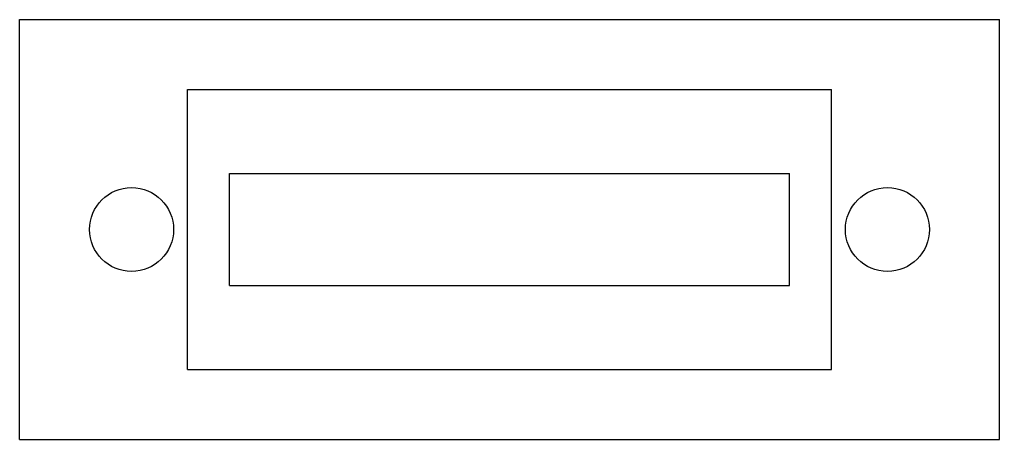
# Model space of a CAD drawing. Header units: millimetres. Extents: x -17.5 to 17.5, y -7.5 to 7.5.
import ezdxf

# ---------------------------------------------------------------- set-up
doc = ezdxf.new("R2010")
doc.units = ezdxf.units.MM

msp = doc.modelspace()

# ---------------------------------------------------------------- linework, layer by layer
at = {"color": 7, "linetype": 'Continuous', "lineweight": 25}
for p, q in [((-17.5, -7.5), (-17.5, 7.5)), ((-17.5, 7.5), (17.5, 7.5)), ((17.5, -7.5), (17.5, 7.5)), ((-11.5, 5), (11.5, 5)), ((-11.5, -5), (-11.5, 5)), ((11.5, -5), (11.5, 5)), ((-10, 2), (10, 2)), ((-10, -2), (-10, 2)), ((10, -2), (10, 2)), ((-10, -2), (10, -2)), ((-11.5, -5), (11.5, -5)), ((-17.5, -7.5), (17.5, -7.5))]:
    msp.add_line(p, q, dxfattribs=at)
for centre in [(-13.5, 0), (13.5, 0)]:
    msp.add_circle(centre, 1.5, dxfattribs=at)

doc.saveas('drawing.dxf')
